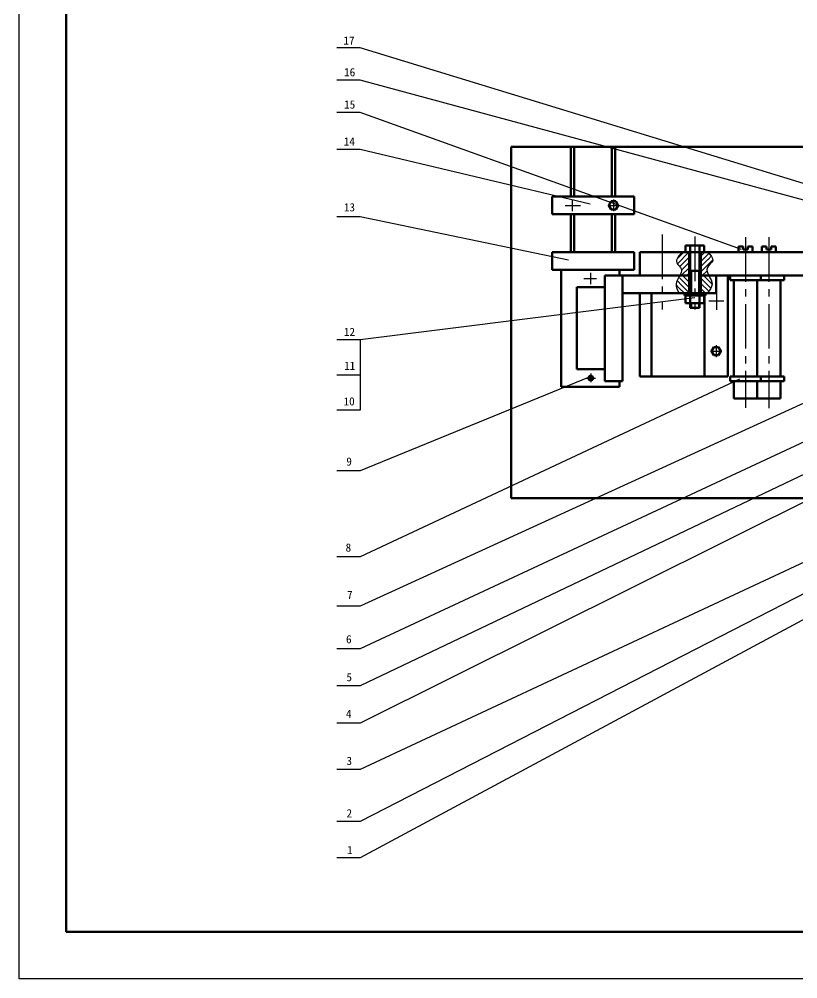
# Model space of a CAD drawing. Header units: millimetres. Extents: x 4600 to 5789, y 1630 to 2471.
# Drawn here: x 4600 to 4932.4, y 1630 to 2039.6 of the extents above; entities that cross this region are included whole.
import ezdxf

# ---------------------------------------------------------------- set-up
doc = ezdxf.new("R2010")
doc.units = ezdxf.units.MM
doc.linetypes.add('CENTER2', pattern=[28.575000000000003, 19.05, -3.175, 3.175, -3.175])
doc.layers.add('csx', color=7, linetype='Continuous', lineweight=50)
doc.layers.add('dhx', color=1, linetype='CENTER2')
doc.styles.add('2.5', font='simfang.ttf')

msp = doc.modelspace()

# ---------------------------------------------------------------- hatches: boundary and pattern name
h = msp.add_hatch()
h.set_pattern_fill('LINE', color=256, scale=0.5, angle=45)
h.set_pattern_definition([(45, (3372.004201593161, 1214.254778013591), (-1.122532015133644, 1.122532015133644), [])])
edge = h.paths.add_edge_path()
edge.add_spline(control_points=[(4894.430922299288, 1930.164030200146), (4893.856432578305, 1931.311012860548), (4892.853500155151, 1933.889738823575), (4897.484213464546, 1936.618161325866), (4895.14088739492, 1938.95289712439), (4893.925298156943, 1940.164030200146)], knot_values=[0, 0, 0, 7.247535904753022e-13, 6.939495687083323, 14.5854613545395, 22.82705932178951, 22.82705932178951, 22.82705932178951, 22.82705932178951], degree=3, periodic=0)
edge.add_line((4893.925298156946, 1940.164030200144), (4891, 1940.164030200144))
edge.add_line((4891, 1940.164030200144), (4891, 1930.164030200146))
edge.add_line((4891, 1930.164030200146), (4894.430922299287, 1930.164030200146))
edge = h.paths.add_edge_path()
edge.add_line((4886, 1940.164030200143), (4883.026497975288, 1940.164030200143))
edge.add_spline(control_points=[(4883.02649797529, 1940.164030200146), (4881.610318945224, 1938.59503371199), (4879.23962202057, 1935.968518935048), (4883.43930049868, 1933.188848720649), (4882.506222030537, 1931.052421769293), (4882.023948696589, 1930.164030200146)], knot_values=[0, 0, 0, 0, 10.11410190668887, 16.93110106615764, 22.45242433911153, 22.45242433911153, 22.45242433911153, 22.45242433911186], degree=3, periodic=0)
edge.add_line((4882.023948696589, 1930.164030200146), (4886, 1930.164030200146))
edge.add_line((4886, 1930.164030200146), (4886, 1940.164030200143))
h = msp.add_hatch()
h.set_pattern_fill('LINE', color=256, scale=0.5, angle=135)
h.set_pattern_definition([(135, (3372.004201593161, 1214.254778013591), (-1.122532015133644, -1.122532015133644), [])])
edge = h.paths.add_edge_path()
edge.add_line((4886, 1930.164030200146), (4882.023948696588, 1930.164030200146))
edge.add_spline(control_points=[(4882.023948696589, 1930.164030200146), (4881.335995727195, 1928.896757939878), (4879.661952119823, 1926.589661486197), (4881.004546324257, 1923.990543332593), (4881.689766748445, 1922.664030200146)], knot_values=[22.4524243391116, 22.4524243391116, 22.4524243391116, 22.45242433911186, 30.32847817256781, 38.53816512827053, 38.53816512827053, 38.53816512827053, 38.53816512827053], degree=3, periodic=0)
edge.add_line((4881.689766748445, 1922.664030200146), (4886, 1922.664030200146))
edge.add_line((4886, 1922.664030200146), (4886, 1930.164030200146))
edge = h.paths.add_edge_path()
edge.add_spline(control_points=[(4893.756850646209, 1922.664030200146), (4894.777884507889, 1923.942873065056), (4896.705100344429, 1926.356707036875), (4895.075045471756, 1928.87802266511), (4894.430922299288, 1930.164030200146)], knot_values=[22.82705932178878, 22.82705932178878, 22.82705932178878, 22.82705932178878, 31.59382294734238, 39.37444949997961, 39.37444949997961, 39.37444949997961, 39.37444949997989], degree=3, periodic=0)
edge.add_line((4894.430922299288, 1930.164030200146), (4891.000000000001, 1930.164030200146))
edge.add_line((4891, 1930.164030200146), (4891, 1922.664030200146))
edge.add_line((4891, 1922.664030200146), (4893.756850646208, 1922.664030200146))

# ---------------------------------------------------------------- linework, layer by layer
for p, q in [((4600.000000364277, 1629.999999926769), (4600.000000364277, 2470.999999926769)), ((4745.592643922083, 2027.446701467564), (4735.592643922083, 2027.446701467564)), ((4983.507608708028, 1954.560831483621), (4745.592643922083, 2027.446701467564)), ((4745.592643922083, 2013.546993081845), (4735.592643922083, 2013.546993081845)), ((4999.38007680278, 1944.973013844892), (4745.592643922083, 2013.546993081845)), ((4745.592643922083, 1999.742530874313), (4735.592643922083, 1999.742530874313)), ((4908.320826904401, 1941.364030200146), (4745.592643922083, 1999.742530874313)), ((4745.592643922082, 1983.990653229979), (4735.592643922082, 1983.990653229979)), ((4843.779790321891, 1960.700262435543), (4745.592643922082, 1983.990653229979)), ((4745.592643922083, 1955.326123814513), (4735.592643922083, 1955.326123814513)), ((4834.565592866887, 1936.79237712958), (4745.592643922083, 1955.326123814513)), ((4892.5, 1940.164030200146), (4892.5, 1940.164030200146)), ((4887, 1932.164030200146), (4887, 1922.664030200146)), ((4890, 1932.164030200146), (4890, 1922.664030200146)), ((5126.749270199131, 1928.978636556396), (4745.592643922083, 1739.085675923344)), ((4893, 1922.664030200146), (4893, 1921.664030200146)), ((4888.5, 1920.658813770653), (4745.592643922083, 1902.736591332923)), ((5092.616633632251, 1920.569937310357), (4745.592643922082, 1755.014642690432)), ((4887, 1918.414030200146), (4887, 1916.414030200146)), ((4890, 1918.414030200146), (4890, 1916.414030200146)), ((4745.592643922083, 1902.736591332923), (4735.592643922083, 1902.736591332923)), ((5032.514995748514, 1904.61187505045), (4745.592643922083, 1770.850648388703)), ((4745.592643922083, 1902.736591332923), (4745.592643922083, 1887.736591332923)), ((4972.992880052228, 1893.082576014289), (4745.592643922083, 1789.123816239407)), ((4745.592643922083, 1887.736591332923), (4735.592643922083, 1887.736591332923)), ((4745.592643922083, 1887.736591332923), (4745.592643922083, 1872.736591332923)), ((4843.382869863585, 1886.823833764943), (4745.592643922084, 1846.798237923921)), ((5126.002847370015, 1886.087159149075), (4745.592643922083, 1681.697317818939)), ((4907.576541735011, 1885.891520890882), (4745.592643922083, 1810.096835914734)), ((5091.88142791354, 1881.006940028281), (4745.592643922084, 1719.327445452516)), ((4745.592643922083, 1872.736591332923), (4735.592643922083, 1872.736591332923)), ((5090.116759841813, 1874.077059003241), (4745.592643922083, 1697.101081471163)), ((4745.592643922083, 1846.79823792392), (4735.592643922083, 1846.798237923921)), ((4745.592643922083, 1810.096835914734), (4735.592643922083, 1810.096835914734)), ((4745.592643922083, 1789.123816239407), (4735.592643922083, 1789.123816239407)), ((4745.592643922083, 1770.850648388703), (4735.592643922083, 1770.850648388703)), ((4745.592643922082, 1755.014642690432), (4735.592643922082, 1755.014642690432)), ((4745.592643922083, 1739.085675923344), (4735.592643922083, 1739.085675923344)), ((4745.592643922084, 1719.327445452516), (4735.592643922084, 1719.327445452516)), ((4745.592643922083, 1697.101081471163), (4735.592643922083, 1697.101081471163)), ((4745.592643922083, 1681.697317818939), (4735.592643922083, 1681.697317818939)), ((5789.000000364277, 1629.999999926769), (4600.000000364277, 1629.999999926769))]:
    msp.add_line(p, q)
for points in [[(4883.02649797529, 1940.164030200146), (4880.75405523308, 1935.646313041215), (4882.692316027146, 1932.842562966897), (4882.023948696589, 1930.164030200146), (4880.419873284936, 1926.567504366705), (4881.689766748445, 1922.664030200146)], [(4893.925298156943, 1940.164030200146), (4896.07419646907, 1936.64789307148), (4893.798892979925, 1933.575729049286), (4894.430922299288, 1930.164030200146), (4895.821478840324, 1926.530727309651), (4893.756850646209, 1922.664030200146)]]:
    msp.add_spline(points, degree=3)
at = {"layer": 'csx'}
for p, q in [((4620.000000364277, 2450.999999926769), (4620.000000364277, 1649.999999926769)), ((4810, 1985.164030200146), (5110, 1985.164030200146)), ((4810, 1985.164030200146), (4810, 1835.164030200146)), ((4835.5, 1963.914030200146), (4835.5, 1985.164030200146)), ((4837, 1963.914030200146), (4837, 1985.164030200146)), ((4853, 1963.914030200146), (4853, 1985.164030200146)), ((4854.5, 1963.914030200146), (4854.5, 1985.164030200146)), ((4827.500000000002, 1956.414030200146), (4827.500000000002, 1963.914030200146)), ((4827.500000000002, 1963.914030200146), (4862.5, 1963.914030200146)), ((4862.5, 1963.914030200146), (4862.5, 1956.414030200146)), ((4851.75, 1960.164030200146), (4852.75, 1961.896081007715)), ((4852.75, 1958.431979392577), (4851.75, 1960.164030200146)), ((4852.75, 1961.896081007715), (4854.75, 1961.896081007715)), ((4854.75, 1958.431979392577), (4852.75, 1958.431979392577)), ((4854.75, 1961.896081007715), (4855.75, 1960.164030200146)), ((4855.75, 1960.164030200146), (4854.75, 1958.431979392578)), ((4862.5, 1956.414030200146), (4827.500000000002, 1956.414030200146)), ((4835.5, 1940.164030200146), (4835.5, 1956.414030200146)), ((4837, 1940.164030200146), (4837, 1956.414030200146)), ((4853, 1940.164030200146), (4853, 1956.414030200146)), ((4854.5, 1940.164030200146), (4854.5, 1956.414030200146)), ((4884.5, 1942.964030200146), (4884.5, 1940.164030200146)), ((4884.5, 1942.964030200146), (4892.5, 1942.964030200146)), ((4886.5, 1942.964030200146), (4886.5, 1922.664030200146)), ((4890.5, 1942.964030200146), (4890.5, 1922.664030200146)), ((4892.5, 1940.164030200146), (4892.5, 1942.964030200146)), ((4907.055833460398, 1942.564030200146), (4907.055833460398, 1940.164030200146)), ((4907.055833460398, 1942.564030200146), (4909.055833460398, 1942.564030200146)), ((4909.055833460398, 1942.564030200146), (4909.055833460398, 1941.364030200146)), ((4913.055833460398, 1942.564030200146), (4911.055833460398, 1942.564030200146)), ((4911.055833460398, 1942.564030200146), (4911.055833460398, 1941.364030200146)), ((4913.055833460398, 1940.164030200146), (4913.055833460398, 1942.564030200146)), ((4917.057223302696, 1942.564030200146), (4917.057223302696, 1940.164030200146)), ((4917.057223302696, 1942.564030200146), (4919.057223302696, 1942.564030200146)), ((4919.057223302696, 1942.564030200146), (4919.057223302696, 1941.364030200146)), ((4923.057223302696, 1942.564030200146), (4921.057223302696, 1942.564030200146)), ((4921.057223302696, 1942.564030200146), (4921.057223302696, 1941.364030200146)), ((4923.057223302696, 1940.164030200146), (4923.057223302696, 1942.564030200146)), ((4827.500000000002, 1932.664030200146), (4827.500000000002, 1940.164030200146)), ((4827.500000000002, 1940.164030200146), (4862.5, 1940.164030200146)), ((4862.5, 1932.664030200146), (4862.5, 1940.164030200146)), ((4865, 1940.164030200143), (4998, 1940.164030200146)), ((4865, 1930.164030200146), (4865, 1940.164030200146)), ((4886, 1940.164030200146), (4886, 1922.664030200146)), ((4891, 1940.164030200146), (4891, 1922.664030200146)), ((4909.055833460398, 1941.364030200146), (4911.055833460398, 1941.364030200146)), ((4919.057223302696, 1941.364030200146), (4921.057223302696, 1941.364030200146)), ((4827.500000000002, 1932.664030200146), (4862.5, 1932.664030200146)), ((4831.352544468435, 1932.664030200146), (4831.352544468435, 1882.664030200146)), ((4850, 1930.164030200146), (4886.5, 1930.164030200146)), ((4850, 1930.164030200146), (4850, 1885.164030200146)), ((4856.352544468435, 1930.164030200146), (4856.352544468435, 1932.664030200146)), ((4857.5, 1930.164030200146), (4857.5, 1885.164030200146)), ((4890.5, 1932.164030200146), (4886.5, 1932.164030200146)), ((4890.500000000001, 1930.164030200146), (5090.616633632251, 1930.164030200146)), ((4897.5, 1930.164030200146), (4897.5, 1922.664030200146)), ((4902.557223302696, 1887.164030200146), (4902.557223302696, 1930.164030200146)), ((4903.555833460398, 1928.164030200146), (4903.555833460398, 1930.164030200146)), ((4916.555833460398, 1930.164030200146), (4916.555833460398, 1928.164030200146)), ((4926.557223302696, 1928.164030200146), (4926.557223302696, 1930.164030200146)), ((4926.557223302696, 1928.164030200146), (4903.555833460398, 1928.164030200146)), ((4905.055833460398, 1887.164030200146), (4905.055833460398, 1928.164030200146)), ((4915.055833460398, 1928.164030200146), (4915.055833460398, 1887.164030200146)), ((4925.057223302696, 1887.164030200146), (4925.057223302696, 1928.164030200146)), ((4850, 1925.164030200146), (4838, 1925.164030200146)), ((4838, 1890.164030200146), (4838, 1925.164030200146)), ((4897.5, 1922.664030200146), (4857.5, 1922.664030200146)), ((4865.000000000001, 1887.164030200146), (4865, 1922.664030200146)), ((4870, 1887.164030200146), (4870, 1922.664030200146)), ((4884, 1921.664030200146), (4884, 1922.664030200146)), ((4893, 1921.664030200146), (4884, 1921.664030200146)), ((4884.5, 1918.414030200146), (4884.5, 1921.664030200146)), ((4886.5, 1921.664030200146), (4886.5, 1916.414030200146)), ((4890.5, 1921.664030200146), (4890.5, 1916.414030200146)), ((4892.5, 1921.664030200146), (4892.5, 1918.414030200146)), ((4892.557223302696, 1887.164030200146), (4892.557223302696, 1921.664030200146)), ((4893, 1922.664030200146), (4893, 1921.664030200146)), ((4892.5, 1918.414030200146), (4884.5, 1918.414030200146)), ((4890.5, 1916.414030200146), (4886.5, 1916.414030200146)), ((4895.559209835586, 1897.914030200146), (4896.559209835586, 1899.646081007715)), ((4896.559209835586, 1896.181979392577), (4895.559209835586, 1897.914030200146)), ((4896.559209835586, 1899.646081007715), (4898.559209835586, 1899.646081007715)), ((4898.559209835586, 1899.646081007715), (4899.559209835586, 1897.914030200146)), ((4899.559209835586, 1897.914030200146), (4898.559209835587, 1896.181979392577)), ((4898.559209835586, 1896.181979392577), (4896.559209835587, 1896.181979392577)), ((4850, 1890.164030200146), (4838, 1890.164030200146)), ((4844.507876501585, 1887.275460092324), (4843.138570107822, 1885.906153698561)), ((4844.861429892178, 1886.921906701732), (4843.492123498417, 1885.552600307967)), ((4850, 1885.164030200146), (4857.5, 1885.164030200146)), ((4856.352544468435, 1882.664030200146), (4856.352544468435, 1885.164030200146)), ((4865.000000000001, 1887.164030200145), (4902.557223302696, 1887.164030200146)), ((4903.555833460398, 1885.164030200146), (4903.555833460398, 1887.164030200146)), ((4903.555833460398, 1887.164030200146), (4926.557223302696, 1887.164030200146)), ((4903.555833460398, 1885.164030200146), (4926.557223302696, 1885.164030200146)), ((4905.055833460398, 1877.664030200146), (4905.055833460398, 1885.164030200146)), ((4915.055833460398, 1885.164030200146), (4915.055833460398, 1877.664030200146)), ((4916.555833460398, 1885.164030200146), (4916.555833460398, 1887.164030200146)), ((4925.057223302696, 1885.194636571843), (4925.057223302696, 1877.664030200146)), ((4926.557223302696, 1885.164030200146), (4926.557223302696, 1887.164030200146)), ((4831.352544468435, 1882.664030200146), (4856.352544468435, 1882.664030200146)), ((4915.055833460398, 1877.664030200146), (4905.055833460398, 1877.664030200146)), ((4925.057223302696, 1877.664030200146), (4915.055833460398, 1877.664030200146)), ((5110, 1835.164030200146), (4810, 1835.164030200146)), ((5769.000000364277, 1649.999999926769), (4620.000000364277, 1649.999999926769))]:
    msp.add_line(p, q, dxfattribs=at)
msp.add_circle((4844, 1886.414030200146), 1, dxfattribs=at)
at = {"layer": 'dhx'}
for p, q in [((4836.25, 1957.664030200146), (4836.25, 1962.664030200146)), ((4853.75, 1962.664030200146), (4853.75, 1957.664030200146)), ((4833.142860343851, 1960.164030200146), (4839.703521531199, 1960.164030200146)), ((4851.355494907547, 1960.164030200146), (4856.140532026671, 1960.164030200146)), ((4874.5, 1947.68943599147), (4874.5, 1915.664030200146)), ((4888.5, 1946.864366985396), (4888.5, 1915.664030200146)), ((4910.055833460398, 1946.618195446253), (4910.055833460398, 1873.761186853884)), ((4920.057223302696, 1946.618195446253), (4920.057223302696, 1873.53317852498)), ((4844, 1931.403022716657), (4844, 1931.403022716657)), ((4844, 1926.462638514901), (4844, 1931.403022716657)), ((4840.994112159557, 1928.914030200146), (4846.523089872952, 1928.914030200146)), ((4897.646240444146, 1922.664030200146), (4897.646240444146, 1915.590097456703)), ((4894.398647029539, 1919.414030200146), (4900.893833858754, 1919.414030200146)), ((4895.164704743134, 1897.914030200146), (4899.949741862258, 1897.914030200146)), ((4897.559209835586, 1900.414030200146), (4897.559209835586, 1895.414030200146)), ((4844, 1888.426497635514), (4844, 1884.628111637928)), ((4841.936369569287, 1886.414030200146), (4846.102540291708, 1886.414030200146))]:
    msp.add_line(p, q, dxfattribs=at)

# ---------------------------------------------------------------- texts
at = {"char_height": 3.5, "attachment_point": 1, "style": '2.5'}
for s, width, insert in [('\\pi2.4306;17', 9.101108914876022, (4735.994099415509, 2032.244685469233)), ('\\pi1.9941;16', 8.268256357177052, (4736.699186495148, 2018.739147332485)), ('\\pi2.0132;15', 8.246303913186239, (4736.699186495148, 2004.966821038489)), ('\\pi2.2291;14', 8.818209498343094, (4736.342258950848, 1989.17183931567)), ('\\pi2.1309;13', 8.481702556150594, (4736.48622851333, 1961.085926356204)), ('\\pi2.2963;12', 8.812578288207078, (4736.323482132299, 1907.892222263063)), ('\\pi0.95758;11', 5.935162910040162, (4737.767464052328, 1893.421030275561)), ('\\pi1.0732;10', 6.426308227582922, (4737.404081602504, 1878.234705478611)), ('\\pi1.8428;9', 5.745532083747094, (4737.81062071921, 1852.544908069565)), ('\\pi2.8498;8', 7.739539102449271, (4736.501280248593, 1815.813217565565)), ('\\pi2.4451;7', 6.830184564845695, (4737.539020234636, 1795.630807866879)), ('\\pi2.9297;6', 7.919348501100103, (4736.604960016221, 1776.702977385597)), ('\\pi3.2096;5', 8.359261351757596, (4736.501280248593, 1760.503062285636)), ('\\pi2.9903;4', 8.180695738466966, (4736.501280248594, 1744.83686860266)), ('\\pi3.2208;3', 8.381594844840947, (4736.501280248594, 1724.781697725462)), ('\\pi3.2465;2', 8.473052130326323, (4736.501280248594, 1702.412144227031)), ('\\pi3.5945;1', 8.648957259843883, (4736.382778895894, 1686.716833564247))]:
    msp.add_mtext_dynamic_manual_height_columns(s, width=width, gutter_width=12.5, heights=[0], dxfattribs=dict(at, insert=insert))

doc.saveas('drawing.dxf')
